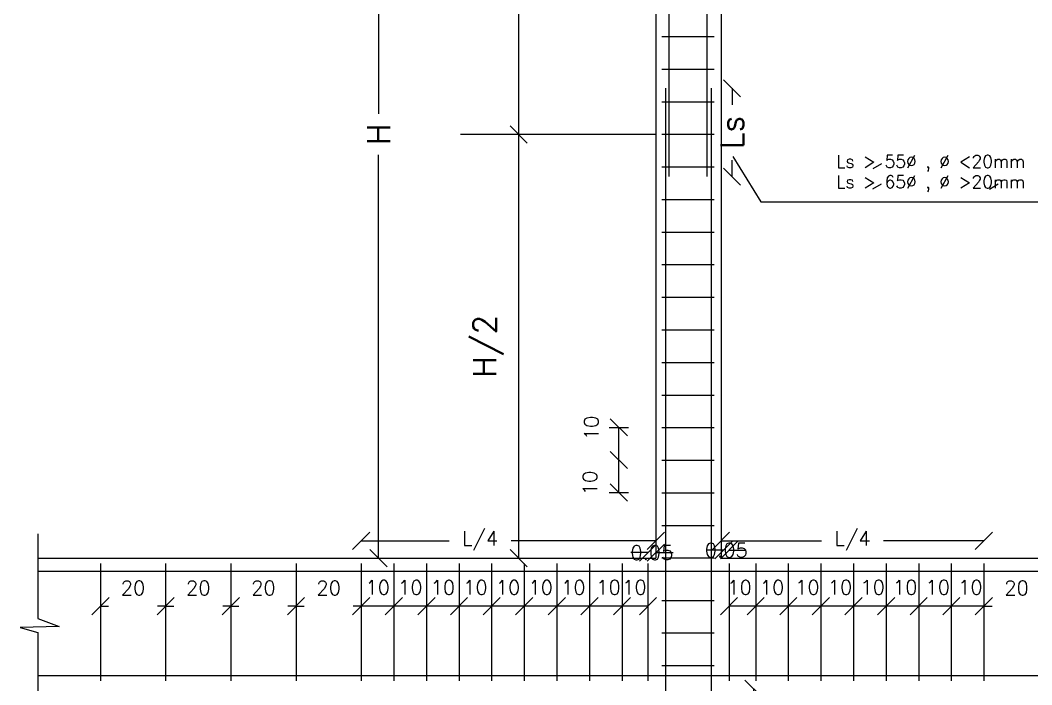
# Model space of a CAD drawing. Extents: x 166525 to 167198, y 178739 to 179747.
# Drawn here: x 167092.98 to 167100.04, y 179511.78 to 179516.42 of the extents above; entities that cross this region are included whole.
import ezdxf

# ---------------------------------------------------------------- set-up
doc = ezdxf.new("R2010")
doc.units = 0
doc.header["$MEASUREMENT"] = 0
doc.layers.get('0').update_dxf_attribs({"linetype": 'CONTINUOUS'})
doc.layers.get('DEFPOINTS').update_dxf_attribs({"linetype": 'CONTINUOUS'})
for name, color, linetype in [('0102', 9, 'CONTINUOUS'), ('beams', 4, 'CONTINUOUS'), ('BIM', 1, 'CONTINUOUS'), ('DIM', 144, 'CONTINUOUS'), ('OUT', 6, 'CONTINUOUS'), ('ST', 2, 'CONTINUOUS'), ('win', 4, 'CONTINUOUS')]:
    doc.layers.add(name, color=color, linetype=linetype)
doc.styles.add('ROMANS', font='romans.shx')
doc.dimstyles.new('dim100', dxfattribs={"dimtxt": 0.16, "dimasz": 0.12, "dimexe": 0.00018, "dimexo": 0.000625, "dimgap": 0.09, "dimtad": 1, "dimdec": 0, "dimlfac": 100, "dimrnd": 1, "dimzin": 0, "dimdsep": 46, "dimtxsty": 'ROMANS', "dimblk1": 'OBLIQUE', "dimblk2": 'OBLIQUE', "dimsah": 1, "dimcen": 0.09, "dimse1": 1, "dimse2": 1, "dimclrd": 8, "dimclre": 8, "dimclrt": 7, "dimadec": 0, "dimazin": 0, "dimtfac": 1, "dimtdec": 0, "dimtix": 1, "dimtofl": 0, "dimtmove": 2, "dimatfit": 3, "dimldrblk": 'OBLIQUE', "dimfxl": 0.00018, "dimtolj": 1, "dimtzin": 0, "dimarcsym": 0})

# ---------------------------------------------------------------- blocks, each defined once
blk = doc.blocks.new('_OBLIQUE')
at = {"color": 0, "linetype": 'ByBlock'}
blk.add_line((-0.5, -0.5), (0.5, 0.5), dxfattribs=at)
blk = doc.blocks.new('*D1062')
at = {"layer": '0102', "color": 8, "lineweight": -2, "transparency": 16777216}
for p, q in [((167095.4775, 179518.583), (167095.4775, 179515.7679)), ((167095.4775, 179512.6661), (167095.4775, 179515.4812))]:
    blk.add_line(p, q, dxfattribs=at)
at = {"layer": 'DEFPOINTS', "color": 0, "transparency": 16777216}
for p in [(167095.4775, 179518.583), (167097.4041, 179518.583), (167097.4125, 179512.6661)]:
    blk.add_point(p, dxfattribs=at)
at = {"layer": '0102', "color": 8, "lineweight": -2, "transparency": 16777216, "xscale": 0.12, "yscale": 0.12, "zscale": 0.12}
for p, rotation in [((167095.4775, 179518.583), 90), ((167095.4775, 179512.6661), 270)]:
    blk.add_blockref('_OBLIQUE', p, dxfattribs=dict(at, rotation=rotation))
at = {"layer": '0102', "color": 7, "transparency": 16777216, "insert": (167095.4775, 179515.6245), "char_height": 0.16, "attachment_point": 5, "rotation": 90, "style": 'ROMANS'}
blk.add_mtext('\\A1;H', dxfattribs=at)
blk = doc.blocks.new('*D1069')
at = {"layer": '0102', "color": 8, "lineweight": -2, "transparency": 16777216}
blk.add_line((167097.1538, 179513.1248), (167097.1538, 179513.3523), dxfattribs=at)
at = {"layer": 'DEFPOINTS', "color": 0, "transparency": 16777216}
for p in [(167097.1538, 179513.3523), (167097.4322, 179513.3523), (167097.4322, 179513.1248)]:
    blk.add_point(p, dxfattribs=at)
at = {"layer": '0102', "color": 8, "lineweight": -2, "transparency": 16777216, "xscale": 0.12, "yscale": 0.12, "zscale": 0.12}
for p, rotation in [((167097.1538, 179513.3523), 90), ((167097.1538, 179513.1248), 270)]:
    blk.add_blockref('_OBLIQUE', p, dxfattribs=dict(at, rotation=rotation))
at = {"layer": '0102', "color": 7, "transparency": 16777216, "insert": (167096.9519, 179513.1915), "char_height": 0.1, "attachment_point": 5, "rotation": 90, "style": 'ROMANS'}
blk.add_mtext('\\A1;10', dxfattribs=at)
blk = doc.blocks.new('*D1070')
at = {"layer": '0102', "color": 8, "lineweight": -2, "transparency": 16777216}
blk.add_line((167097.1538, 179513.3523), (167097.1538, 179513.5798), dxfattribs=at)
at = {"layer": 'DEFPOINTS', "color": 0, "transparency": 16777216}
for p in [(167097.1538, 179513.5798), (167097.4322, 179513.5798), (167097.4322, 179513.3523)]:
    blk.add_point(p, dxfattribs=at)
at = {"layer": '0102', "color": 8, "lineweight": -2, "transparency": 16777216, "xscale": 0.12, "yscale": 0.12, "zscale": 0.12}
for p, rotation in [((167097.1538, 179513.5798), 90), ((167097.1538, 179513.3523), 270)]:
    blk.add_blockref('_OBLIQUE', p, dxfattribs=dict(at, rotation=rotation))
at = {"layer": '0102', "color": 7, "transparency": 16777216, "insert": (167096.9625, 179513.5762), "char_height": 0.1, "attachment_point": 5, "rotation": 90, "style": 'ROMANS'}
blk.add_mtext('\\A1;10', dxfattribs=at)
blk = doc.blocks.new('*D1071')
at = {"layer": '0102', "color": 8, "lineweight": -2, "transparency": 16777216}
blk.add_line((167096.4555, 179512.6661), (167096.4555, 179515.6245), dxfattribs=at)
at = {"layer": 'DEFPOINTS', "color": 0, "transparency": 16777216}
for p in [(167096.3285, 179515.6245), (167096.4555, 179515.6245), (167096.3285, 179512.6661)]:
    blk.add_point(p, dxfattribs=at)
at = {"layer": '0102', "color": 8, "lineweight": -2, "transparency": 16777216, "xscale": 0.12, "yscale": 0.12, "zscale": 0.12}
for p, rotation in [((167096.4555, 179515.6245), 90), ((167096.4555, 179512.6661), 270)]:
    blk.add_blockref('_OBLIQUE', p, dxfattribs=dict(at, rotation=rotation))
at = {"layer": '0102', "color": 7, "transparency": 16777216, "insert": (167096.2436, 179514.1453), "char_height": 0.16, "attachment_point": 5, "rotation": 90, "style": 'ROMANS'}
blk.add_mtext('\\A1;H/2', dxfattribs=at)
blk = doc.blocks.new('*D1072')
at = {"layer": '0102', "color": 8, "lineweight": -2, "transparency": 16777216}
blk.add_line((167096.4555, 179515.6245), (167096.4555, 179518.583), dxfattribs=at)
at = {"layer": 'DEFPOINTS', "color": 0, "transparency": 16777216}
for p in [(167096.4555, 179518.583), (167096.4555, 179518.583), (167096.3285, 179515.6245)]:
    blk.add_point(p, dxfattribs=at)
at = {"layer": '0102', "color": 8, "lineweight": -2, "transparency": 16777216, "xscale": 0.12, "yscale": 0.12, "zscale": 0.12}
for p, rotation in [((167096.4555, 179518.583), 90), ((167096.4555, 179515.6245), 270)]:
    blk.add_blockref('_OBLIQUE', p, dxfattribs=dict(at, rotation=rotation))
at = {"layer": '0102', "color": 7, "transparency": 16777216, "insert": (167096.2436, 179517.1038), "char_height": 0.16, "attachment_point": 5, "rotation": 90, "style": 'ROMANS'}
blk.add_mtext('\\A1;H/2', dxfattribs=at)
blk = doc.blocks.new('*D1073')
at = {"layer": '0102', "color": 8, "lineweight": -2, "transparency": 16777216}
for p, q in [((167097.944, 179515.9463), (167097.944, 179515.8309)), ((167097.944, 179515.3298), (167097.944, 179515.4452))]:
    blk.add_line(p, q, dxfattribs=at)
at = {"layer": 'DEFPOINTS', "color": 0, "transparency": 16777216}
for p in [(167097.7993, 179515.9463), (167097.7687, 179515.3298), (167097.944, 179515.3298)]:
    blk.add_point(p, dxfattribs=at)
at = {"layer": '0102', "color": 8, "lineweight": -2, "transparency": 16777216, "xscale": 0.12, "yscale": 0.12, "zscale": 0.12}
for p, rotation in [((167097.944, 179515.9463), 90), ((167097.944, 179515.3298), 270)]:
    blk.add_blockref('_OBLIQUE', p, dxfattribs=dict(at, rotation=rotation))
at = {"layer": '0102', "color": 7, "transparency": 16777216, "insert": (167097.944, 179515.6381), "char_height": 0.16, "attachment_point": 5, "rotation": 90, "style": 'ROMANS'}
blk.add_mtext('\\A1;Ls', dxfattribs=at)
blk = doc.blocks.new('*D1074')
at = {"layer": '0102', "color": 8, "lineweight": -2, "transparency": 16777216}
blk.add_line((167097.1766, 179512.3317), (167096.9491, 179512.3317), dxfattribs=at)
at = {"layer": 'DEFPOINTS', "color": 0, "transparency": 16777216}
for p in [(167096.9491, 179512.6451), (167097.1766, 179512.6451), (167096.9491, 179512.3317)]:
    blk.add_point(p, dxfattribs=at)
at = {"layer": '0102', "color": 8, "lineweight": -2, "transparency": 16777216, "xscale": 0.12, "yscale": 0.12, "zscale": 0.12, "rotation": 180}
blk.add_blockref('_OBLIQUE', (167096.9491, 179512.3317), dxfattribs=at)
at = {"layer": '0102', "color": 8, "lineweight": -2, "transparency": 16777216, "xscale": 0.12, "yscale": 0.12, "zscale": 0.12}
blk.add_blockref('_OBLIQUE', (167097.1766, 179512.3317), dxfattribs=at)
at = {"layer": '0102', "color": 7, "transparency": 16777216, "insert": (167097.0821, 179512.4638), "char_height": 0.1, "attachment_point": 5, "style": 'ROMANS'}
blk.add_mtext('\\A1;10', dxfattribs=at)
blk = doc.blocks.new('*D1075')
at = {"layer": '0102', "color": 8, "lineweight": -2, "transparency": 16777216}
blk.add_line((167096.9491, 179512.3317), (167096.7216, 179512.3317), dxfattribs=at)
at = {"layer": 'DEFPOINTS', "color": 0, "transparency": 16777216}
for p in [(167096.9491, 179512.6451), (167096.7216, 179512.3317), (167096.7216, 179512.0081)]:
    blk.add_point(p, dxfattribs=at)
at = {"layer": '0102', "color": 8, "lineweight": -2, "transparency": 16777216, "xscale": 0.12, "yscale": 0.12, "zscale": 0.12, "rotation": 180}
blk.add_blockref('_OBLIQUE', (167096.7216, 179512.3317), dxfattribs=at)
at = {"layer": '0102', "color": 8, "lineweight": -2, "transparency": 16777216, "xscale": 0.12, "yscale": 0.12, "zscale": 0.12}
blk.add_blockref('_OBLIQUE', (167096.9491, 179512.3317), dxfattribs=at)
at = {"layer": '0102', "color": 7, "transparency": 16777216, "insert": (167096.8361, 179512.4619), "char_height": 0.1, "attachment_point": 5, "style": 'ROMANS'}
blk.add_mtext('\\A1;10', dxfattribs=at)
blk = doc.blocks.new('*D1076')
at = {"layer": '0102', "color": 8, "lineweight": -2, "transparency": 16777216}
blk.add_line((167098.5643, 179512.3317), (167098.3368, 179512.3317), dxfattribs=at)
at = {"layer": 'DEFPOINTS', "color": 0, "transparency": 16777216}
for p in [(167098.3368, 179512.6451), (167098.5643, 179512.6451), (167098.3368, 179512.3317)]:
    blk.add_point(p, dxfattribs=at)
at = {"layer": '0102', "color": 8, "lineweight": -2, "transparency": 16777216, "xscale": 0.12, "yscale": 0.12, "zscale": 0.12, "rotation": 180}
blk.add_blockref('_OBLIQUE', (167098.3368, 179512.3317), dxfattribs=at)
at = {"layer": '0102', "color": 8, "lineweight": -2, "transparency": 16777216, "xscale": 0.12, "yscale": 0.12, "zscale": 0.12}
blk.add_blockref('_OBLIQUE', (167098.5643, 179512.3317), dxfattribs=at)
at = {"layer": '0102', "color": 7, "transparency": 16777216, "insert": (167098.4698, 179512.4638), "char_height": 0.1, "attachment_point": 5, "style": 'ROMANS'}
blk.add_mtext('\\A1;10', dxfattribs=at)
blk = doc.blocks.new('*D1077')
at = {"layer": '0102', "color": 8, "lineweight": -2, "transparency": 16777216}
blk.add_line((167098.3368, 179512.3317), (167098.1093, 179512.3317), dxfattribs=at)
at = {"layer": 'DEFPOINTS', "color": 0, "transparency": 16777216}
for p in [(167098.3368, 179512.6451), (167098.1093, 179512.3317), (167098.1093, 179512.0081)]:
    blk.add_point(p, dxfattribs=at)
at = {"layer": '0102', "color": 8, "lineweight": -2, "transparency": 16777216, "xscale": 0.12, "yscale": 0.12, "zscale": 0.12, "rotation": 180}
blk.add_blockref('_OBLIQUE', (167098.1093, 179512.3317), dxfattribs=at)
at = {"layer": '0102', "color": 8, "lineweight": -2, "transparency": 16777216, "xscale": 0.12, "yscale": 0.12, "zscale": 0.12}
blk.add_blockref('_OBLIQUE', (167098.3368, 179512.3317), dxfattribs=at)
at = {"layer": '0102', "color": 7, "transparency": 16777216, "insert": (167098.2238, 179512.4619), "char_height": 0.1, "attachment_point": 5, "style": 'ROMANS'}
blk.add_mtext('\\A1;10', dxfattribs=at)
blk = doc.blocks.new('*D1078')
at = {"layer": '0102', "color": 8, "lineweight": -2, "transparency": 16777216}
blk.add_line((167098.7918, 179512.3317), (167098.5643, 179512.3317), dxfattribs=at)
at = {"layer": 'DEFPOINTS', "color": 0, "transparency": 16777216}
for p in [(167098.5643, 179512.6451), (167098.7918, 179512.6451), (167098.5643, 179512.3317)]:
    blk.add_point(p, dxfattribs=at)
at = {"layer": '0102', "color": 8, "lineweight": -2, "transparency": 16777216, "xscale": 0.12, "yscale": 0.12, "zscale": 0.12, "rotation": 180}
blk.add_blockref('_OBLIQUE', (167098.5643, 179512.3317), dxfattribs=at)
at = {"layer": '0102', "color": 8, "lineweight": -2, "transparency": 16777216, "xscale": 0.12, "yscale": 0.12, "zscale": 0.12}
blk.add_blockref('_OBLIQUE', (167098.7918, 179512.3317), dxfattribs=at)
at = {"layer": '0102', "color": 7, "transparency": 16777216, "insert": (167098.6973, 179512.4638), "char_height": 0.1, "attachment_point": 5, "style": 'ROMANS'}
blk.add_mtext('\\A1;10', dxfattribs=at)
blk = doc.blocks.new('*D1079')
at = {"layer": '0102', "color": 8, "lineweight": -2, "transparency": 16777216}
blk.add_line((167099.0193, 179512.3317), (167098.7918, 179512.3317), dxfattribs=at)
at = {"layer": 'DEFPOINTS', "color": 0, "transparency": 16777216}
for p in [(167098.7918, 179512.6451), (167099.0193, 179512.6451), (167098.7918, 179512.3317)]:
    blk.add_point(p, dxfattribs=at)
at = {"layer": '0102', "color": 8, "lineweight": -2, "transparency": 16777216, "xscale": 0.12, "yscale": 0.12, "zscale": 0.12, "rotation": 180}
blk.add_blockref('_OBLIQUE', (167098.7918, 179512.3317), dxfattribs=at)
at = {"layer": '0102', "color": 8, "lineweight": -2, "transparency": 16777216, "xscale": 0.12, "yscale": 0.12, "zscale": 0.12}
blk.add_blockref('_OBLIQUE', (167099.0193, 179512.3317), dxfattribs=at)
at = {"layer": '0102', "color": 7, "transparency": 16777216, "insert": (167098.9248, 179512.4638), "char_height": 0.1, "attachment_point": 5, "style": 'ROMANS'}
blk.add_mtext('\\A1;10', dxfattribs=at)
blk = doc.blocks.new('*D1080')
at = {"layer": '0102', "color": 8, "lineweight": -2, "transparency": 16777216}
blk.add_line((167096.7216, 179512.3317), (167096.4941, 179512.3317), dxfattribs=at)
at = {"layer": 'DEFPOINTS', "color": 0, "transparency": 16777216}
for p in [(167096.7216, 179512.6451), (167096.4941, 179512.3317), (167096.4941, 179512.0081)]:
    blk.add_point(p, dxfattribs=at)
at = {"layer": '0102', "color": 8, "lineweight": -2, "transparency": 16777216, "xscale": 0.12, "yscale": 0.12, "zscale": 0.12, "rotation": 180}
blk.add_blockref('_OBLIQUE', (167096.4941, 179512.3317), dxfattribs=at)
at = {"layer": '0102', "color": 8, "lineweight": -2, "transparency": 16777216, "xscale": 0.12, "yscale": 0.12, "zscale": 0.12}
blk.add_blockref('_OBLIQUE', (167096.7216, 179512.3317), dxfattribs=at)
at = {"layer": '0102', "color": 7, "transparency": 16777216, "insert": (167096.6086, 179512.4619), "char_height": 0.1, "attachment_point": 5, "style": 'ROMANS'}
blk.add_mtext('\\A1;10', dxfattribs=at)
blk = doc.blocks.new('*D1081')
at = {"layer": '0102', "color": 8, "lineweight": -2, "transparency": 16777216}
blk.add_line((167096.4941, 179512.3317), (167096.2666, 179512.3317), dxfattribs=at)
at = {"layer": 'DEFPOINTS', "color": 0, "transparency": 16777216}
for p in [(167096.4941, 179512.6451), (167096.2666, 179512.3317), (167096.2666, 179512.0081)]:
    blk.add_point(p, dxfattribs=at)
at = {"layer": '0102', "color": 8, "lineweight": -2, "transparency": 16777216, "xscale": 0.12, "yscale": 0.12, "zscale": 0.12, "rotation": 180}
blk.add_blockref('_OBLIQUE', (167096.2666, 179512.3317), dxfattribs=at)
at = {"layer": '0102', "color": 8, "lineweight": -2, "transparency": 16777216, "xscale": 0.12, "yscale": 0.12, "zscale": 0.12}
blk.add_blockref('_OBLIQUE', (167096.4941, 179512.3317), dxfattribs=at)
at = {"layer": '0102', "color": 7, "transparency": 16777216, "insert": (167096.3811, 179512.4619), "char_height": 0.1, "attachment_point": 5, "style": 'ROMANS'}
blk.add_mtext('\\A1;10', dxfattribs=at)
blk = doc.blocks.new('*D1082')
at = {"layer": '0102', "color": 8, "lineweight": -2, "transparency": 16777216}
blk.add_line((167096.2666, 179512.3317), (167096.0391, 179512.3317), dxfattribs=at)
at = {"layer": 'DEFPOINTS', "color": 0, "transparency": 16777216}
for p in [(167096.2666, 179512.6451), (167096.0391, 179512.3317), (167096.0391, 179512.0081)]:
    blk.add_point(p, dxfattribs=at)
at = {"layer": '0102', "color": 8, "lineweight": -2, "transparency": 16777216, "xscale": 0.12, "yscale": 0.12, "zscale": 0.12, "rotation": 180}
blk.add_blockref('_OBLIQUE', (167096.0391, 179512.3317), dxfattribs=at)
at = {"layer": '0102', "color": 8, "lineweight": -2, "transparency": 16777216, "xscale": 0.12, "yscale": 0.12, "zscale": 0.12}
blk.add_blockref('_OBLIQUE', (167096.2666, 179512.3317), dxfattribs=at)
at = {"layer": '0102', "color": 7, "transparency": 16777216, "insert": (167096.1536, 179512.4619), "char_height": 0.1, "attachment_point": 5, "style": 'ROMANS'}
blk.add_mtext('\\A1;10', dxfattribs=at)
blk = doc.blocks.new('*D1083')
at = {"layer": '0102', "color": 8, "lineweight": -2, "transparency": 16777216}
blk.add_line((167096.0391, 179512.3317), (167095.8116, 179512.3317), dxfattribs=at)
at = {"layer": 'DEFPOINTS', "color": 0, "transparency": 16777216}
for p in [(167096.0391, 179512.6451), (167095.8116, 179512.3317), (167095.8116, 179512.0081)]:
    blk.add_point(p, dxfattribs=at)
at = {"layer": '0102', "color": 8, "lineweight": -2, "transparency": 16777216, "xscale": 0.12, "yscale": 0.12, "zscale": 0.12, "rotation": 180}
blk.add_blockref('_OBLIQUE', (167095.8116, 179512.3317), dxfattribs=at)
at = {"layer": '0102', "color": 8, "lineweight": -2, "transparency": 16777216, "xscale": 0.12, "yscale": 0.12, "zscale": 0.12}
blk.add_blockref('_OBLIQUE', (167096.0391, 179512.3317), dxfattribs=at)
at = {"layer": '0102', "color": 7, "transparency": 16777216, "insert": (167095.9261, 179512.4619), "char_height": 0.1, "attachment_point": 5, "style": 'ROMANS'}
blk.add_mtext('\\A1;10', dxfattribs=at)
blk = doc.blocks.new('*D1084')
at = {"layer": '0102', "color": 8, "lineweight": -2, "transparency": 16777216}
blk.add_line((167095.8116, 179512.3317), (167095.5841, 179512.3317), dxfattribs=at)
at = {"layer": 'DEFPOINTS', "color": 0, "transparency": 16777216}
for p in [(167095.8116, 179512.6451), (167095.5841, 179512.3317), (167095.5841, 179512.0081)]:
    blk.add_point(p, dxfattribs=at)
at = {"layer": '0102', "color": 8, "lineweight": -2, "transparency": 16777216, "xscale": 0.12, "yscale": 0.12, "zscale": 0.12, "rotation": 180}
blk.add_blockref('_OBLIQUE', (167095.5841, 179512.3317), dxfattribs=at)
at = {"layer": '0102', "color": 8, "lineweight": -2, "transparency": 16777216, "xscale": 0.12, "yscale": 0.12, "zscale": 0.12}
blk.add_blockref('_OBLIQUE', (167095.8116, 179512.3317), dxfattribs=at)
at = {"layer": '0102', "color": 7, "transparency": 16777216, "insert": (167095.6986, 179512.4619), "char_height": 0.1, "attachment_point": 5, "style": 'ROMANS'}
blk.add_mtext('\\A1;10', dxfattribs=at)
blk = doc.blocks.new('*D1085')
at = {"layer": '0102', "color": 8, "lineweight": -2, "transparency": 16777216}
blk.add_line((167095.5841, 179512.3317), (167095.3566, 179512.3317), dxfattribs=at)
at = {"layer": 'DEFPOINTS', "color": 0, "transparency": 16777216}
for p in [(167095.5841, 179512.6451), (167095.3566, 179512.3317), (167095.3566, 179512.0081)]:
    blk.add_point(p, dxfattribs=at)
at = {"layer": '0102', "color": 8, "lineweight": -2, "transparency": 16777216, "xscale": 0.12, "yscale": 0.12, "zscale": 0.12, "rotation": 180}
blk.add_blockref('_OBLIQUE', (167095.3566, 179512.3317), dxfattribs=at)
at = {"layer": '0102', "color": 8, "lineweight": -2, "transparency": 16777216, "xscale": 0.12, "yscale": 0.12, "zscale": 0.12}
blk.add_blockref('_OBLIQUE', (167095.5841, 179512.3317), dxfattribs=at)
at = {"layer": '0102', "color": 7, "transparency": 16777216, "insert": (167095.4711, 179512.4619), "char_height": 0.1, "attachment_point": 5, "style": 'ROMANS'}
blk.add_mtext('\\A1;10', dxfattribs=at)
blk = doc.blocks.new('*D1086')
at = {"layer": '0102', "color": 8, "lineweight": -2, "transparency": 16777216}
blk.add_line((167098.1093, 179512.3317), (167097.9231, 179512.3317), dxfattribs=at)
at = {"layer": 'DEFPOINTS', "color": 0, "transparency": 16777216}
for p in [(167098.1093, 179512.6451), (167097.9231, 179512.3317), (167097.9231, 179512.0081)]:
    blk.add_point(p, dxfattribs=at)
at = {"layer": '0102', "color": 8, "lineweight": -2, "transparency": 16777216, "xscale": 0.12, "yscale": 0.12, "zscale": 0.12, "rotation": 180}
blk.add_blockref('_OBLIQUE', (167097.9231, 179512.3317), dxfattribs=at)
at = {"layer": '0102', "color": 8, "lineweight": -2, "transparency": 16777216, "xscale": 0.12, "yscale": 0.12, "zscale": 0.12}
blk.add_blockref('_OBLIQUE', (167098.1093, 179512.3317), dxfattribs=at)
at = {"layer": '0102', "color": 7, "transparency": 16777216, "insert": (167097.9963, 179512.4619), "char_height": 0.1, "attachment_point": 5, "style": 'ROMANS'}
blk.add_mtext('\\A1;10', dxfattribs=at)
blk = doc.blocks.new('*D1087')
at = {"layer": '0102', "color": 8, "lineweight": -2, "transparency": 16777216}
blk.add_line((167099.2468, 179512.3317), (167099.0193, 179512.3317), dxfattribs=at)
at = {"layer": 'DEFPOINTS', "color": 0, "transparency": 16777216}
for p in [(167099.0193, 179512.6451), (167099.2468, 179512.6451), (167099.0193, 179512.3317)]:
    blk.add_point(p, dxfattribs=at)
at = {"layer": '0102', "color": 8, "lineweight": -2, "transparency": 16777216, "xscale": 0.12, "yscale": 0.12, "zscale": 0.12, "rotation": 180}
blk.add_blockref('_OBLIQUE', (167099.0193, 179512.3317), dxfattribs=at)
at = {"layer": '0102', "color": 8, "lineweight": -2, "transparency": 16777216, "xscale": 0.12, "yscale": 0.12, "zscale": 0.12}
blk.add_blockref('_OBLIQUE', (167099.2468, 179512.3317), dxfattribs=at)
at = {"layer": '0102', "color": 7, "transparency": 16777216, "insert": (167099.1523, 179512.4638), "char_height": 0.1, "attachment_point": 5, "style": 'ROMANS'}
blk.add_mtext('\\A1;10', dxfattribs=at)
blk = doc.blocks.new('*D1088')
at = {"layer": '0102', "color": 8, "lineweight": -2, "transparency": 16777216}
blk.add_line((167099.4743, 179512.3317), (167099.2468, 179512.3317), dxfattribs=at)
at = {"layer": 'DEFPOINTS', "color": 0, "transparency": 16777216}
for p in [(167099.2468, 179512.6451), (167099.4743, 179512.6451), (167099.2468, 179512.3317)]:
    blk.add_point(p, dxfattribs=at)
at = {"layer": '0102', "color": 8, "lineweight": -2, "transparency": 16777216, "xscale": 0.12, "yscale": 0.12, "zscale": 0.12, "rotation": 180}
blk.add_blockref('_OBLIQUE', (167099.2468, 179512.3317), dxfattribs=at)
at = {"layer": '0102', "color": 8, "lineweight": -2, "transparency": 16777216, "xscale": 0.12, "yscale": 0.12, "zscale": 0.12}
blk.add_blockref('_OBLIQUE', (167099.4743, 179512.3317), dxfattribs=at)
at = {"layer": '0102', "color": 7, "transparency": 16777216, "insert": (167099.3798, 179512.4638), "char_height": 0.1, "attachment_point": 5, "style": 'ROMANS'}
blk.add_mtext('\\A1;10', dxfattribs=at)
blk = doc.blocks.new('*D1089')
at = {"layer": '0102', "color": 8, "lineweight": -2, "transparency": 16777216}
blk.add_line((167099.7018, 179512.3317), (167099.4743, 179512.3317), dxfattribs=at)
at = {"layer": 'DEFPOINTS', "color": 0, "transparency": 16777216}
for p in [(167099.4743, 179512.6451), (167099.7018, 179512.6451), (167099.4743, 179512.3317)]:
    blk.add_point(p, dxfattribs=at)
at = {"layer": '0102', "color": 8, "lineweight": -2, "transparency": 16777216, "xscale": 0.12, "yscale": 0.12, "zscale": 0.12, "rotation": 180}
blk.add_blockref('_OBLIQUE', (167099.4743, 179512.3317), dxfattribs=at)
at = {"layer": '0102', "color": 8, "lineweight": -2, "transparency": 16777216, "xscale": 0.12, "yscale": 0.12, "zscale": 0.12}
blk.add_blockref('_OBLIQUE', (167099.7018, 179512.3317), dxfattribs=at)
at = {"layer": '0102', "color": 7, "transparency": 16777216, "insert": (167099.6073, 179512.4638), "char_height": 0.1, "attachment_point": 5, "style": 'ROMANS'}
blk.add_mtext('\\A1;10', dxfattribs=at)
blk = doc.blocks.new('*D1114')
at = {"layer": '0102', "color": 8, "lineweight": -2, "transparency": 16777216}
for p, q in [((167097.8675, 179512.7879), (167098.5685, 179512.7879)), ((167099.7018, 179512.7879), (167099.0009, 179512.7879))]:
    blk.add_line(p, q, dxfattribs=at)
at = {"layer": 'DEFPOINTS', "color": 0, "transparency": 16777216}
for p in [(167099.7018, 179512.7879), (167097.8675, 179512.6661), (167099.7018, 179512.6285)]:
    blk.add_point(p, dxfattribs=at)
at = {"layer": '0102', "color": 8, "lineweight": -2, "transparency": 16777216, "xscale": 0.12, "yscale": 0.12, "zscale": 0.12, "rotation": 180}
blk.add_blockref('_OBLIQUE', (167097.8675, 179512.7879), dxfattribs=at)
at = {"layer": '0102', "color": 8, "lineweight": -2, "transparency": 16777216, "xscale": 0.12, "yscale": 0.12, "zscale": 0.12}
blk.add_blockref('_OBLIQUE', (167099.7018, 179512.7879), dxfattribs=at)
at = {"layer": '0102', "color": 7, "transparency": 16777216, "insert": (167098.7847, 179512.7879), "char_height": 0.1, "attachment_point": 5, "style": 'ROMANS'}
blk.add_mtext('\\A1;L/4', dxfattribs=at)
blk = doc.blocks.new('*D1115')
at = {"layer": '0102', "color": 8, "lineweight": -2, "transparency": 16777216}
for p, q in [((167095.3566, 179512.7879), (167095.9693, 179512.7879)), ((167097.4125, 179512.7879), (167096.4017, 179512.7879))]:
    blk.add_line(p, q, dxfattribs=at)
at = {"layer": 'DEFPOINTS', "color": 0, "transparency": 16777216}
for p in [(167095.3566, 179512.7879), (167095.3566, 179512.6661), (167097.4125, 179512.6661)]:
    blk.add_point(p, dxfattribs=at)
at = {"layer": '0102', "color": 8, "lineweight": -2, "transparency": 16777216, "xscale": 0.12, "yscale": 0.12, "zscale": 0.12, "rotation": 180}
blk.add_blockref('_OBLIQUE', (167095.3566, 179512.7879), dxfattribs=at)
at = {"layer": '0102', "color": 8, "lineweight": -2, "transparency": 16777216, "xscale": 0.12, "yscale": 0.12, "zscale": 0.12}
blk.add_blockref('_OBLIQUE', (167097.4125, 179512.7879), dxfattribs=at)
at = {"layer": '0102', "color": 7, "transparency": 16777216, "insert": (167096.1855, 179512.7879), "char_height": 0.1, "attachment_point": 5, "style": 'ROMANS'}
blk.add_mtext('\\A1;L/4', dxfattribs=at)
blk = doc.blocks.new('*D1116')
at = {"layer": '0102', "color": 8, "lineweight": -2, "transparency": 16777216}
for p, q in [((167094.9016, 179512.3317), (167094.9581, 179512.3317)), ((167095.3566, 179512.3317), (167095.3, 179512.3317))]:
    blk.add_line(p, q, dxfattribs=at)
at = {"layer": 'DEFPOINTS', "color": 0, "transparency": 16777216}
for p in [(167095.3566, 179512.3317), (167094.9016, 179512.219), (167095.3566, 179512.219)]:
    blk.add_point(p, dxfattribs=at)
at = {"layer": '0102', "color": 8, "lineweight": -2, "transparency": 16777216, "xscale": 0.12, "yscale": 0.12, "zscale": 0.12, "rotation": 180}
blk.add_blockref('_OBLIQUE', (167094.9016, 179512.3317), dxfattribs=at)
at = {"layer": '0102', "color": 8, "lineweight": -2, "transparency": 16777216, "xscale": 0.12, "yscale": 0.12, "zscale": 0.12}
blk.add_blockref('_OBLIQUE', (167095.3566, 179512.3317), dxfattribs=at)
at = {"layer": '0102', "color": 7, "transparency": 16777216, "insert": (167095.1291, 179512.4583), "char_height": 0.1, "attachment_point": 5, "style": 'ROMANS'}
blk.add_mtext('\\A1;20', dxfattribs=at)
blk = doc.blocks.new('*D1117')
at = {"layer": '0102', "color": 8, "lineweight": -2, "transparency": 16777216}
for p, q in [((167094.4466, 179512.3317), (167094.5031, 179512.3317)), ((167094.9016, 179512.3317), (167094.845, 179512.3317))]:
    blk.add_line(p, q, dxfattribs=at)
at = {"layer": 'DEFPOINTS', "color": 0, "transparency": 16777216}
for p in [(167094.9016, 179512.3317), (167094.4466, 179512.219), (167094.9016, 179512.219)]:
    blk.add_point(p, dxfattribs=at)
at = {"layer": '0102', "color": 8, "lineweight": -2, "transparency": 16777216, "xscale": 0.12, "yscale": 0.12, "zscale": 0.12, "rotation": 180}
blk.add_blockref('_OBLIQUE', (167094.4466, 179512.3317), dxfattribs=at)
at = {"layer": '0102', "color": 8, "lineweight": -2, "transparency": 16777216, "xscale": 0.12, "yscale": 0.12, "zscale": 0.12}
blk.add_blockref('_OBLIQUE', (167094.9016, 179512.3317), dxfattribs=at)
at = {"layer": '0102', "color": 7, "transparency": 16777216, "insert": (167094.6741, 179512.4583), "char_height": 0.1, "attachment_point": 5, "style": 'ROMANS'}
blk.add_mtext('\\A1;20', dxfattribs=at)
blk = doc.blocks.new('*D1118')
at = {"layer": '0102', "color": 8, "lineweight": -2, "transparency": 16777216}
for p, q in [((167093.9916, 179512.3317), (167094.0481, 179512.3317)), ((167094.4466, 179512.3317), (167094.39, 179512.3317))]:
    blk.add_line(p, q, dxfattribs=at)
at = {"layer": 'DEFPOINTS', "color": 0, "transparency": 16777216}
for p in [(167094.4466, 179512.3317), (167093.9916, 179512.219), (167094.4466, 179512.219)]:
    blk.add_point(p, dxfattribs=at)
at = {"layer": '0102', "color": 8, "lineweight": -2, "transparency": 16777216, "xscale": 0.12, "yscale": 0.12, "zscale": 0.12, "rotation": 180}
blk.add_blockref('_OBLIQUE', (167093.9916, 179512.3317), dxfattribs=at)
at = {"layer": '0102', "color": 8, "lineweight": -2, "transparency": 16777216, "xscale": 0.12, "yscale": 0.12, "zscale": 0.12}
blk.add_blockref('_OBLIQUE', (167094.4466, 179512.3317), dxfattribs=at)
at = {"layer": '0102', "color": 7, "transparency": 16777216, "insert": (167094.2191, 179512.4583), "char_height": 0.1, "attachment_point": 5, "style": 'ROMANS'}
blk.add_mtext('\\A1;20', dxfattribs=at)
blk = doc.blocks.new('*D1119')
at = {"layer": '0102', "color": 8, "lineweight": -2, "transparency": 16777216}
for p, q in [((167093.5366, 179512.3317), (167093.5931, 179512.3317)), ((167093.9916, 179512.3317), (167093.935, 179512.3317))]:
    blk.add_line(p, q, dxfattribs=at)
at = {"layer": 'DEFPOINTS', "color": 0, "transparency": 16777216}
for p in [(167093.9916, 179512.3317), (167093.5366, 179512.219), (167093.9916, 179512.219)]:
    blk.add_point(p, dxfattribs=at)
at = {"layer": '0102', "color": 8, "lineweight": -2, "transparency": 16777216, "xscale": 0.12, "yscale": 0.12, "zscale": 0.12, "rotation": 180}
blk.add_blockref('_OBLIQUE', (167093.5366, 179512.3317), dxfattribs=at)
at = {"layer": '0102', "color": 8, "lineweight": -2, "transparency": 16777216, "xscale": 0.12, "yscale": 0.12, "zscale": 0.12}
blk.add_blockref('_OBLIQUE', (167093.9916, 179512.3317), dxfattribs=at)
at = {"layer": '0102', "color": 7, "transparency": 16777216, "insert": (167093.7641, 179512.4583), "char_height": 0.1, "attachment_point": 5, "style": 'ROMANS'}
blk.add_mtext('\\A1;20', dxfattribs=at)
blk = doc.blocks.new('*D1120')
at = {"layer": '0102', "color": 8, "lineweight": -2, "transparency": 16777216}
for p, q in [((167099.7018, 179512.3317), (167099.7584, 179512.3317)), ((167100.1568, 179512.3317), (167100.1003, 179512.3317))]:
    blk.add_line(p, q, dxfattribs=at)
at = {"layer": 'DEFPOINTS', "color": 0, "transparency": 16777216}
for p in [(167100.1568, 179512.3317), (167099.7018, 179512.219), (167100.1568, 179512.219)]:
    blk.add_point(p, dxfattribs=at)
at = {"layer": '0102', "color": 8, "lineweight": -2, "transparency": 16777216, "xscale": 0.12, "yscale": 0.12, "zscale": 0.12, "rotation": 180}
blk.add_blockref('_OBLIQUE', (167099.7018, 179512.3317), dxfattribs=at)
at = {"layer": '0102', "color": 8, "lineweight": -2, "transparency": 16777216, "xscale": 0.12, "yscale": 0.12, "zscale": 0.12}
blk.add_blockref('_OBLIQUE', (167100.1568, 179512.3317), dxfattribs=at)
at = {"layer": '0102', "color": 7, "transparency": 16777216, "insert": (167099.9293, 179512.4583), "char_height": 0.1, "attachment_point": 5, "style": 'ROMANS'}
blk.add_mtext('\\A1;20', dxfattribs=at)
blk = doc.blocks.new('*D1723')
at = {"layer": '0102', "color": 8, "lineweight": -2, "transparency": 16777216}
for p, q in [((167097.3573, 179512.7053), (167097.2373, 179512.7053)), ((167097.4125, 179512.7053), (167097.5325, 179512.7053))]:
    blk.add_line(p, q, dxfattribs=at)
at = {"layer": 'DEFPOINTS', "color": 0, "transparency": 16777216}
for p in [(167097.3573, 179512.7053), (167097.4125, 179512.6661), (167097.3573, 179512.6285)]:
    blk.add_point(p, dxfattribs=at)
at = {"layer": '0102', "color": 8, "lineweight": -2, "transparency": 16777216, "xscale": 0.12, "yscale": 0.12, "zscale": 0.12}
blk.add_blockref('_OBLIQUE', (167097.3573, 179512.7053), dxfattribs=at)
at = {"layer": '0102', "color": 8, "lineweight": -2, "transparency": 16777216, "xscale": 0.12, "yscale": 0.12, "zscale": 0.12, "rotation": 180}
blk.add_blockref('_OBLIQUE', (167097.4125, 179512.7053), dxfattribs=at)
at = {"layer": '0102', "color": 7, "transparency": 16777216, "insert": (167097.3849, 179512.7053), "char_height": 0.1, "attachment_point": 5, "style": 'ROMANS'}
blk.add_mtext('\\A1;0.05', dxfattribs=at)
blk = doc.blocks.new('*D1126')
at = {"layer": '0102', "color": 8, "lineweight": -2, "transparency": 16777216}
blk.add_line((167097.3573, 179512.3317), (167097.1766, 179512.3317), dxfattribs=at)
at = {"layer": 'DEFPOINTS', "color": 0, "transparency": 16777216}
for p in [(167097.3573, 179512.6451), (167097.1766, 179512.6285), (167097.1766, 179512.3317)]:
    blk.add_point(p, dxfattribs=at)
at = {"layer": '0102', "color": 8, "lineweight": -2, "transparency": 16777216, "xscale": 0.12, "yscale": 0.12, "zscale": 0.12, "rotation": 180}
blk.add_blockref('_OBLIQUE', (167097.1766, 179512.3317), dxfattribs=at)
at = {"layer": '0102', "color": 8, "lineweight": -2, "transparency": 16777216, "xscale": 0.12, "yscale": 0.12, "zscale": 0.12}
blk.add_blockref('_OBLIQUE', (167097.3573, 179512.3317), dxfattribs=at)
at = {"layer": '0102', "color": 7, "transparency": 16777216, "insert": (167097.2628, 179512.4638), "char_height": 0.1, "attachment_point": 5, "style": 'ROMANS'}
blk.add_mtext('\\A1;10', dxfattribs=at)
blk = doc.blocks.new('*D1724')
at = {"layer": '0102', "color": 8, "lineweight": -2, "transparency": 16777216}
for p, q in [((167097.885, 179512.7224), (167097.765, 179512.7224)), ((167097.9231, 179512.7224), (167098.0431, 179512.7224))]:
    blk.add_line(p, q, dxfattribs=at)
at = {"layer": 'DEFPOINTS', "color": 0, "transparency": 16777216}
for p in [(167097.885, 179512.7224), (167097.885, 179512.6661), (167097.9231, 179512.6285)]:
    blk.add_point(p, dxfattribs=at)
at = {"layer": '0102', "color": 8, "lineweight": -2, "transparency": 16777216, "xscale": 0.12, "yscale": 0.12, "zscale": 0.12}
blk.add_blockref('_OBLIQUE', (167097.885, 179512.7224), dxfattribs=at)
at = {"layer": '0102', "color": 8, "lineweight": -2, "transparency": 16777216, "xscale": 0.12, "yscale": 0.12, "zscale": 0.12, "rotation": 180}
blk.add_blockref('_OBLIQUE', (167097.9231, 179512.7224), dxfattribs=at)
at = {"layer": '0102', "color": 7, "transparency": 16777216, "insert": (167097.9041, 179512.7224), "char_height": 0.1, "attachment_point": 5, "style": 'ROMANS'}
blk.add_mtext('\\A1;0.05', dxfattribs=at)
blk = doc.blocks.new('*D1727')
at = {"layer": '0102', "color": 8, "lineweight": -2, "transparency": 16777216}
for p, q in [((167098.0933, 179511.7561), (167098.0933, 179511.3171)), ((167098.0933, 179510.1029), (167098.0933, 179510.5419))]:
    blk.add_line(p, q, dxfattribs=at)
at = {"layer": 'DEFPOINTS', "color": 0, "transparency": 16777216}
for p in [(167097.9244, 179511.7561), (167097.9244, 179510.1029), (167098.0933, 179510.1029)]:
    blk.add_point(p, dxfattribs=at)
at = {"layer": '0102', "color": 8, "lineweight": -2, "transparency": 16777216, "xscale": 0.12, "yscale": 0.12, "zscale": 0.12}
for p, rotation in [((167098.0933, 179511.7561), 90), ((167098.0933, 179510.1029), 270)]:
    blk.add_blockref('_OBLIQUE', p, dxfattribs=dict(at, rotation=rotation))
at = {"layer": '0102', "color": 7, "transparency": 16777216, "insert": (167098.0933, 179510.9295), "char_height": 0.1, "attachment_point": 5, "rotation": 90, "style": 'ROMANS'}
blk.add_mtext('\\A1;> 30cm', dxfattribs=at)

msp = doc.modelspace()

# ---------------------------------------------------------------- linework, layer by layer
at = {"color": 6}
for p, q in [((167098.98621, 179515.42038), (167098.92583, 179515.38462)), ((167098.98471, 179515.27821), (167098.92433, 179515.24245)), ((167099.80089, 179515.27651), (167099.74051, 179515.24075))]:
    msp.add_line(p, q, dxfattribs=at)
at = {"layer": 'beams', "color": 8, "linetype": 'Continuous'}
msp.add_line((167097.41251, 179515.62454), (167096.04891, 179515.62454), dxfattribs=at)
at = {"layer": 'BIM', "color": 8}
for p, q in [((167097.94875, 179515.47058), (167098.14597, 179515.15451)), ((167098.14597, 179515.15451), (167101.14894, 179515.15451))]:
    msp.add_line(p, q, dxfattribs=at)
at = {"layer": 'DIM'}
for p, q in [((167097.08551, 179513.57984), (167097.22201, 179513.57984)), ((167097.08551, 179513.12484), (167097.22201, 179513.12484))]:
    msp.add_line(p, q, dxfattribs=at)
at = {"layer": 'OUT'}
for p, q in [((167097.41251, 179518.58298), (167097.41251, 179512.66611)), ((167097.86751, 179518.58298), (167097.86751, 179512.66611)), ((167093.10052, 179512.66611), (167097.41251, 179512.66611)), ((167097.86751, 179512.66611), (167102.1795, 179512.66611))]:
    msp.add_line(p, q, dxfattribs=at)
at = {"layer": 'ST'}
for p, q in [((167097.50357, 179522.24896), (167097.50357, 179515.32982)), ((167097.76867, 179522.25939), (167097.76867, 179515.32982)), ((167097.45499, 179516.30798), (167097.81929, 179516.30798)), ((167097.45499, 179516.08048), (167097.81929, 179516.08048)), ((167097.48076, 179515.94635), (167097.48076, 179509.32793)), ((167097.79926, 179515.94635), (167097.79926, 179509.22136)), ((167097.45499, 179515.85298), (167097.81929, 179515.85298)), ((167097.45499, 179515.62548), (167097.81929, 179515.62548)), ((167097.45499, 179515.39798), (167097.81929, 179515.39798)), ((167097.45499, 179515.17048), (167097.81929, 179515.17048)), ((167097.45499, 179514.94298), (167097.81929, 179514.94298)), ((167097.45499, 179514.71548), (167097.81929, 179514.71548)), ((167097.45499, 179514.48798), (167097.81929, 179514.48798)), ((167097.45499, 179514.26048), (167097.81929, 179514.26048)), ((167097.45499, 179514.03298), (167097.81929, 179514.03298)), ((167097.45499, 179513.80548), (167097.81929, 179513.80548)), ((167097.45499, 179513.57798), (167097.81929, 179513.57798)), ((167097.45499, 179513.35048), (167097.81929, 179513.35048)), ((167097.45499, 179513.12298), (167097.81929, 179513.12298)), ((167097.45499, 179512.89548), (167097.81929, 179512.89548)), ((167097.45499, 179512.66798), (167097.81929, 179512.66798)), ((167097.45499, 179512.66798), (167097.81929, 179512.66798)), ((167093.10052, 179512.57511), (167102.1795, 179512.57511)), ((167093.53657, 179512.62847), (167093.53657, 179511.80947)), ((167093.99157, 179512.62847), (167093.99157, 179511.80947)), ((167094.44657, 179512.62847), (167094.44657, 179511.80947)), ((167094.90157, 179512.62847), (167094.90157, 179511.80947)), ((167095.35657, 179512.62847), (167095.35657, 179511.80947)), ((167095.58407, 179512.62847), (167095.58407, 179511.80947)), ((167095.81157, 179512.62847), (167095.81157, 179511.80947)), ((167096.03907, 179512.62847), (167096.03907, 179511.80947)), ((167096.26657, 179512.62847), (167096.26657, 179511.80947)), ((167096.49407, 179512.62847), (167096.49407, 179511.80947)), ((167096.72157, 179512.62847), (167096.72157, 179511.80947)), ((167096.94907, 179512.62847), (167096.94907, 179511.80947)), ((167097.17657, 179512.62847), (167097.17657, 179511.80947)), ((167097.35729, 179512.62847), (167097.35729, 179511.80947)), ((167097.92314, 179512.62847), (167097.92314, 179511.80947)), ((167098.10932, 179512.62847), (167098.10932, 179511.80947)), ((167098.33682, 179512.62847), (167098.33682, 179511.80947)), ((167098.56432, 179512.62847), (167098.56432, 179511.80947)), ((167098.79182, 179512.62847), (167098.79182, 179511.80947)), ((167099.01932, 179512.62847), (167099.01932, 179511.80947)), ((167099.24682, 179512.62847), (167099.24682, 179511.80947)), ((167099.47432, 179512.62847), (167099.47432, 179511.80947)), ((167099.70182, 179512.62847), (167099.70182, 179511.80947)), ((167097.45499, 179512.37223), (167097.81929, 179512.37223)), ((167097.45499, 179512.14473), (167097.81929, 179512.14473)), ((167097.45499, 179511.91723), (167097.81929, 179511.91723)), ((167093.10052, 179511.84711), (167102.1795, 179511.84711))]:
    msp.add_line(p, q, dxfattribs=at)
at = {"layer": 'win'}
msp.add_lwpolyline([(167093.10052, 179512.83651), (167093.10052, 179512.2456), (167093.2487, 179512.19052), (167092.97685, 179512.18306), (167093.10052, 179512.14676), (167093.10052, 179511.59777)], dxfattribs=at)

# ---------------------------------------------------------------- texts
at = {"color": 6, "style": 'ROMANS'}
for s, p in [('Ls > 55%%C , %%C <20mm', (167098.67163, 179515.39243)), ('Ls > 65%%C , %%C >20mm', (167098.67163, 179515.25011))]:
    msp.add_text(s, height=0.08736, dxfattribs=at).set_placement(p)

# ---------------------------------------------------------------- dimensions: what is measured, and where the dimension line sits
at = {"layer": '0102'}
for base, p1, p2, text, picture, middle in [((167095.47752, 179518.58298), (167097.41251, 179512.66611), (167097.40407, 179518.58298), 'H', '*D1062', (167095.47752, 179515.62454)), ((167097.94399, 179515.32982), (167097.79926, 179515.94635), (167097.76867, 179515.32982), 'Ls', '*D1073', (167097.94399, 179515.63808))]:
    dim = msp.add_linear_dim(base=base, p1=p1, p2=p2, angle=90, text=text, dimstyle='dim100', dxfattribs=at)
    dim.commit()
    dim.dimension.update_dxf_attribs({"geometry": picture, "text_midpoint": middle, "dimtype": 160})
for base, p1, p2, picture, middle in [((167096.45546, 179518.58298), (167096.32849, 179515.62454), (167096.45546, 179518.58298), '*D1072', (167096.24356, 179517.10376)), ((167096.45546, 179515.62454), (167096.32849, 179512.66611), (167096.32849, 179515.62454), '*D1071', (167096.24356, 179514.14533))]:
    dim = msp.add_linear_dim(base=base, p1=p1, p2=p2, angle=90, text='H/2', dimstyle='dim100', dxfattribs=at)
    dim.commit()
    dim.dimension.update_dxf_attribs({"geometry": picture, "text_midpoint": middle})
for base, p1, p2, picture, middle in [((167097.15376, 179513.57984), (167097.43218, 179513.35234), (167097.43218, 179513.57984), '*D1070', (167096.96249, 179513.57623)), ((167097.15376, 179513.35234), (167097.43218, 179513.12484), (167097.43218, 179513.35234), '*D1069', (167096.9519, 179513.19147))]:
    dim = msp.add_linear_dim(base=base, p1=p1, p2=p2, angle=90, text='10', dimstyle='dim100', override={"dimtxt": 0.1, "dimtad": 0}, dxfattribs=at)
    dim.commit()
    dim.dimension.update_dxf_attribs({"geometry": picture, "text_midpoint": middle, "dimtype": 160})
for base, p1, p2, text, override, picture, middle in [((167095.35657, 179512.78793), (167097.41251, 179512.66611), (167095.35657, 179512.66611), 'L/4', {"dimtxt": 0.1, "dimtad": 0}, '*D1115', (167096.18547, 179512.78793)), ((167095.35657, 179512.33174), (167095.58407, 179512.64511), (167095.35657, 179512.00811), '10', {"dimtxt": 0.1}, '*D1085', (167095.47109, 179512.46193)), ((167095.58407, 179512.33174), (167095.81157, 179512.64511), (167095.58407, 179512.00811), '10', {"dimtxt": 0.1}, '*D1084', (167095.69859, 179512.46193)), ((167095.81157, 179512.33174), (167096.03907, 179512.64511), (167095.81157, 179512.00811), '10', {"dimtxt": 0.1}, '*D1083', (167095.92609, 179512.46193)), ((167096.03907, 179512.33174), (167096.26657, 179512.64511), (167096.03907, 179512.00811), '10', {"dimtxt": 0.1, "dimtad": 0}, '*D1082', (167096.15359, 179512.46193)), ((167096.26657, 179512.33174), (167096.49407, 179512.64511), (167096.26657, 179512.00811), '10', {"dimtxt": 0.1}, '*D1081', (167096.38109, 179512.46193)), ((167096.49407, 179512.33174), (167096.72157, 179512.64511), (167096.49407, 179512.00811), '10', {"dimtxt": 0.1}, '*D1080', (167096.60859, 179512.46193)), ((167096.72157, 179512.33174), (167096.94907, 179512.64511), (167096.72157, 179512.00811), '10', {"dimtxt": 0.1}, '*D1075', (167096.83609, 179512.46193)), ((167096.94907, 179512.33174), (167097.17657, 179512.64511), (167096.94907, 179512.64511), '10', {"dimtxt": 0.1}, '*D1074', (167097.08207, 179512.46378)), ((167097.17657, 179512.33174), (167097.35729, 179512.64511), (167097.17657, 179512.62847), '10', {"dimtxt": 0.1}, '*D1126', (167097.26278, 179512.46378)), ((167097.92314, 179512.33174), (167098.10932, 179512.64511), (167097.92314, 179512.00811), '10', {"dimtxt": 0.1}, '*D1086', (167097.99634, 179512.46193)), ((167098.10932, 179512.33174), (167098.33682, 179512.64511), (167098.10932, 179512.00811), '10', {"dimtxt": 0.1}, '*D1077', (167098.22384, 179512.46193)), ((167098.33682, 179512.33174), (167098.56432, 179512.64511), (167098.33682, 179512.64511), '10', {"dimtxt": 0.1}, '*D1076', (167098.46982, 179512.46378)), ((167098.56432, 179512.33174), (167098.79182, 179512.64511), (167098.56432, 179512.64511), '10', {"dimtxt": 0.1}, '*D1078', (167098.69732, 179512.46378)), ((167098.79182, 179512.33174), (167099.01932, 179512.64511), (167098.79182, 179512.64511), '10', {"dimtxt": 0.1}, '*D1079', (167098.92482, 179512.46378)), ((167099.01932, 179512.33174), (167099.24682, 179512.64511), (167099.01932, 179512.64511), '10', {"dimtxt": 0.1}, '*D1087', (167099.15232, 179512.46378)), ((167099.24682, 179512.33174), (167099.47432, 179512.64511), (167099.24682, 179512.64511), '10', {"dimtxt": 0.1}, '*D1088', (167099.37982, 179512.46378)), ((167099.47432, 179512.33174), (167099.70182, 179512.64511), (167099.47432, 179512.64511), '10', {"dimtxt": 0.1}, '*D1089', (167099.60732, 179512.46378)), ((167093.99157, 179512.33174), (167093.53657, 179512.21897), (167093.99157, 179512.21897), '20', {"dimtxt": 0.1}, '*D1119', (167093.76407, 179512.45828)), ((167094.44657, 179512.33174), (167093.99157, 179512.21897), (167094.44657, 179512.21897), '20', {"dimtxt": 0.1}, '*D1118', (167094.21907, 179512.45828)), ((167094.90157, 179512.33174), (167094.44657, 179512.21897), (167094.90157, 179512.21897), '20', {"dimtxt": 0.1}, '*D1117', (167094.67407, 179512.45828)), ((167095.35657, 179512.33174), (167094.90157, 179512.21897), (167095.35657, 179512.21897), '20', {"dimtxt": 0.1}, '*D1116', (167095.12907, 179512.45828)), ((167100.15682, 179512.33174), (167099.70182, 179512.21897), (167100.15682, 179512.21897), '20', {"dimtxt": 0.1}, '*D1120', (167099.92932, 179512.45828))]:
    dim = msp.add_linear_dim(base=base, p1=p1, p2=p2, text=text, dimstyle='dim100', override=override, dxfattribs=at)
    dim.commit()
    dim.dimension.update_dxf_attribs({"geometry": picture, "text_midpoint": middle, "dimtype": 160})
for base, p1, p2, text, picture, middle in [((167099.70182, 179512.78793), (167097.86751, 179512.66611), (167099.70182, 179512.62847), 'L/4', '*D1114', (167098.78467, 179512.78793)), ((167097.885, 179512.72244), (167097.92314, 179512.62847), (167097.885, 179512.66611), '0.05', '*D1724', (167097.90407, 179512.72244)), ((167097.35729, 179512.70528), (167097.41251, 179512.66611), (167097.35729, 179512.62847), '0.05', '*D1723', (167097.3849, 179512.70528))]:
    dim = msp.add_linear_dim(base=base, p1=p1, p2=p2, text=text, dimstyle='dim100', override={"dimtxt": 0.1, "dimtad": 0}, dxfattribs=at)
    dim.commit()
    dim.dimension.update_dxf_attribs({"geometry": picture, "text_midpoint": middle})
dim = msp.add_linear_dim(base=(167098.09333, 179510.1029), p1=(167097.92439, 179511.75611), p2=(167097.92439, 179510.1029), angle=90, text='> 30cm', dimstyle='dim100', override={"dimtxt": 0.1, "dimtad": 0}, dxfattribs=at)
dim.commit()
dim.dimension.update_dxf_attribs({"geometry": '*D1727', "text_midpoint": (167098.09333, 179510.9295)})

doc.saveas('drawing.dxf')
